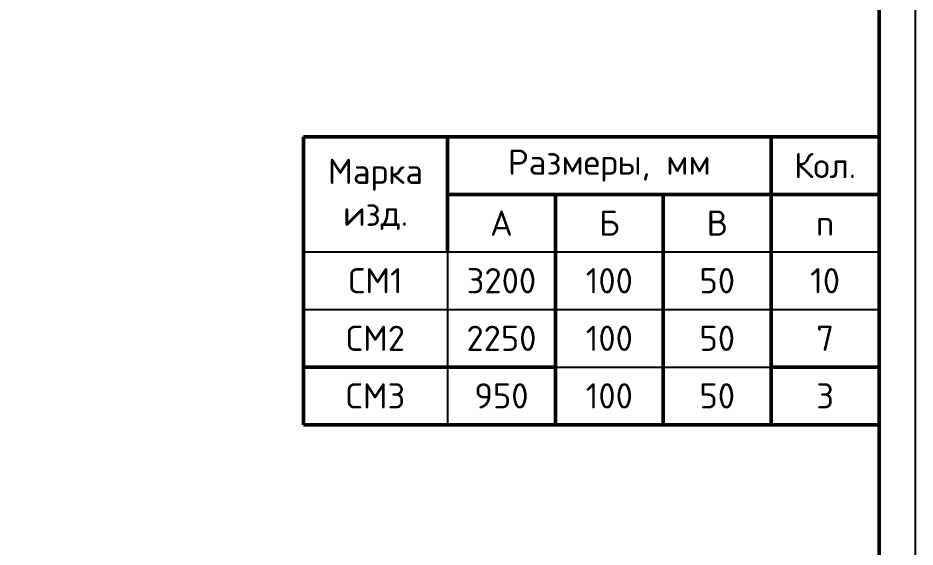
# Model space of a CAD drawing. Header units: millimetres. Extents: x 1601 to 14530, y 1157 to 12625.
# Drawn here: x 8609.6 to 8734.4, y 2219.3 to 2292.8 of the extents above; entities that cross this region are included whole.
import ezdxf
from ezdxf.enums import TextEntityAlignment as Align

# ---------------------------------------------------------------- set-up
doc = ezdxf.new("R2010")
doc.units = ezdxf.units.MM
doc.layers.add('таблица', color=250, linetype='Continuous', lineweight=35)
doc.styles.add('-ISOCPEUR-', font='isocpeur.TTF')
doc.styles.add('GOST', font='GOST Common.ttf')

# ---------------------------------------------------------------- blocks, each defined once
blk = doc.blocks.new('*U372')
blk.add_lwpolyline([(0, 0), (420, 0), (420, -297), (0, -297)], close=True)
at = {"const_width": 0.5}
blk.add_lwpolyline([(20, -5), (415, -5), (415, -292), (20, -292)], close=True, dxfattribs=at)
at = {"style": 'GOST'}
blk.add_attdef('РАЗРАБОТАЛ', text='', height=2.5, dxfattribs=at).set_placement((250.5, -264.22), align=Align.MIDDLE_LEFT)
blk.add_attdef('ПРОВЕРИЛ', (250.75, -270.73), '', height=2.5, dxfattribs=at)
at = {"style": 'GOST', "flags": 8}
for tag, p in [('ЛИСТ', (387.6, -271.87)), ('ЛИСТОВ', (405.3, -271.86)), ('ФОРМАТ', (380.97, -294.75))]:
    blk.add_attdef(tag, text='', height=3, dxfattribs=at).set_placement(p, align=Align.MIDDLE_CENTER)
blk.add_attdef('ИМЯ_ЧЕРТЕЖА_001', (321.53, -284.99), '', height=3, dxfattribs=at)
blk = doc.blocks.new('*T489')
at = {"layer": 'таблица', "color": 0, "lineweight": 50, "transparency": 16777216}
for p, q in [((0, 0), (80, 0)), ((0, 0), (0, -16)), ((20, 0), (20, -16)), ((65, 0), (65, -40)), ((80, 0), (80, -40)), ((20, -8), (80, -8)), ((35, -8), (35, -40)), ((50, -8), (50, -40)), ((20, -32), (35, -32)), ((65, -32), (80, -32)), ((20, -40), (80, -40))]:
    blk.add_line(p, q, dxfattribs=at)
at = {"layer": 'таблица', "color": 0, "linetype": 'ByBlock', "lineweight": -2, "transparency": 16777216}
for p, q in [((0, -16), (20, -16)), ((20, -16), (20, -40))]:
    blk.add_line(p, q, dxfattribs=at)
at = {"layer": 'таблица', "color": 0, "linetype": 'ByBlock', "lineweight": 50, "transparency": 16777216}
for p, q in [((0, -16), (0, -40)), ((0, -32), (20, -32)), ((0, -40), (20, -40))]:
    blk.add_line(p, q, dxfattribs=at)
at = {"layer": 'таблица', "color": 0, "lineweight": 25, "transparency": 16777216}
for p, q in [((20, -16), (80, -16)), ((20, -24), (80, -24)), ((35, -32), (65, -32))]:
    blk.add_line(p, q, dxfattribs=at)
at = {"layer": 'таблица', "color": 0, "linetype": 'ByBlock', "lineweight": 25, "transparency": 16777216}
blk.add_line((0, -24), (20, -24), dxfattribs=at)
at = {"layer": 'таблица', "color": 0, "transparency": 16777216, "char_height": 3.5, "attachment_point": 5, "style": '-ISOCPEUR-'}
for s, insert, width in [('Размеры, мм', (42.5, -4), 43), ('Кол.', (72.5, -4), 13), ('Марка изд.', (10, -8), 17), ('А', (27.5, -12), 14.2), ('Б', (42.5, -12), 14.2), ('В', (57.5, -12), 14.2), ('n', (72.5, -12), 14.2), ('СМ1', (10, -20), 17), ('3200', (27.5, -20), 14.2), ('100', (42.5, -20), 14.2), ('50', (57.5, -20), 14.2), ('10', (72.5, -20), 14.2), ('СМ2', (10, -28), 17), ('2250', (27.5, -28), 14.2), ('100', (42.5, -28), 14.2), ('50', (57.5, -28), 14.2), ('7', (72.5, -28), 14.2), ('СМ3', (10, -36), 17), ('950', (27.5, -36), 14.2), ('100', (42.5, -36), 14.2), ('50', (57.5, -36), 14.2), ('3', (72.5, -36), 14.2)]:
    blk.add_mtext(s, dxfattribs=dict(at, insert=insert, width=width))

msp = doc.modelspace()

# ---------------------------------------------------------------- block references
for name, p in [('*U372', (8314.3562, 2442.8995)), ('*T489', (8649.3562, 2276.3372))]:
    msp.add_blockref(name, p)

doc.saveas('drawing.dxf')
